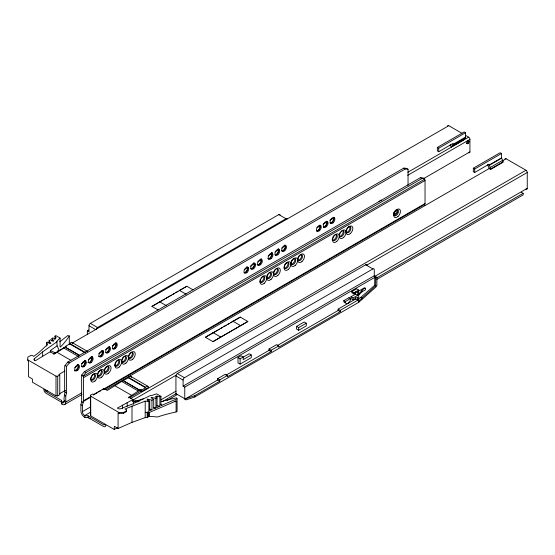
<?xml version="1.0" encoding="UTF-8"?>
<svg xmlns="http://www.w3.org/2000/svg" width="555" height="555" viewBox="0 0 555 555"><rect width="100%" height="100%" fill="white"/><g stroke="black" fill="none" stroke-linecap="round" stroke-linejoin="round"><path stroke-width="0.83" d="M54.952 339.653L54.952 336.191L55.75 335.567L60.086 338.071L60.086 346.542A1.041 0.423 -71.7 0 0 60.127 346.833A1.075 0.437 -72 0 0 60.328 347.021A1.124 0.458 -72.3 0 0 60.523 346.951L60.634 346.854A123.945 71.56 0 0 0 69.292 335.928L67.731 335.602L59.725 341.818M161.824 405.282A1.075 0.701 -52.2 0 1 160.957 404.782L160.971 396.319L159.889 396.776L157.058 396.069L155.199 396.874L156.982 398.025L155.934 398.476L155.934 407.994L153.714 408.952L153.714 399.433L151.973 400.176L151.973 409.694L149.753 410.651L149.753 401.133L148.879 401.508L145.23 401.14L145.188 417.603L147.443 417.228L147.443 412.06M129.53 397.63L140.852 391.095L140.894 389.707L141.574 390.103L145.597 387.772L145.597 387.251L128.337 377.282L128.337 377.809L145.597 387.772M140.852 391.095L141.532 391.483L141.574 390.103M450.556 144.633A2.456 1.422 60 0 0 450.16 145.681L451.52 146.902L452.672 145.348L465.139 138.153A2.456 1.422 60 0 0 465.534 137.106L465.534 132.742L464.174 131.958L437.354 147.443L437.354 150.932L438.714 151.723L453.067 143.433L453.067 144.307A2.456 1.422 60 0 1 452.672 145.348M451.52 146.902L463.987 139.7L465.139 138.153M145.23 417.61L132 422.369L118.09 428.467L118.09 412.871L118.93 413.357L123.46 413.357L126.484 411.609L126.602 409.937L124.965 408.986L145.23 401.14M126.484 411.609L126.602 409.937M147.443 417.228L148.83 416.403A3.177 1.034 20.5 0 1 149.205 416.403A146.617 47.716 20.5 0 1 157.516 416.985A121.94 70.402 0 0 1 176.101 411.956L177.08 411.539L177.08 398.733L176.518 397.831A123.945 71.56 0 0 0 161.248 401.688M81.543 392.954L65.781 402.049A5.342 3.087 60 0 1 62.007 404.234L61.64 400.53L46.141 391.58A1.068 0.617 60 0 1 45.385 390.276L43.873 389.402A3.205 1.852 60 0 0 46.141 393.329L62.007 402.486A3.205 1.852 60 0 0 64.276 401.182C63.221 397.311 65.712 393.509 64.651 389.797L64.651 366.765L65.025 365.509L67.793 362.068L403.769 168.096L406.531 168.345L408.043 169.219L408.043 185.46M65.781 402.049L65.781 396.006L66.538 392.891L66.538 366.383L69.306 362.942L405.275 168.97L408.043 169.219M424.665 178.814L421.897 178.564L85.928 372.537L83.16 375.978L83.541 377.671L83.541 400.703L82.404 405.601L82.404 411.65A3.205 1.852 60 0 0 84.672 415.577L88.065 415.785L103.563 424.735A1.068 0.617 60 0 0 104.319 424.298L105.825 425.172A3.205 1.852 60 0 1 103.563 426.483L88.065 417.533L84.672 417.318A5.342 3.087 60 0 1 80.891 410.776L80.891 404.734L81.647 401.619L81.647 375.104L84.416 371.663L420.385 177.69L423.153 177.94L424.665 178.814L425.04 180.5L425.04 203.532L424.665 205.315M358.024 291.465L364.517 287.719L365.495 288.288L365.495 289.8L361.86 291.902L358.696 295.038L358.696 301.032L375.7 285.853L375.7 277.993L376.9 277.299L376.9 284.923M376.852 285.367A1.922 1.11 -60 0 1 375.867 287.046L358.766 302.295L194.777 396.971L186.487 399.732M57.838 350.822L58.906 349.699L57.103 345.807L56.867 341.131A123.945 71.56 0 0 0 60.086 338.071M277.354 345.557L338.106 310.481L338.106 309.121L340.222 310.342L357.67 300.269L357.67 297.14L353.07 299.797L350.954 298.576L350.954 296.786L353.07 298.007L357.67 295.35L357.67 291.757L353.896 293.935L351.78 292.714L351.78 291.604L356.581 288.829L358.696 290.057C357.226 298.826 362.242 287.774 365.495 288.288M357.947 299.027L360.667 297.459L374.715 285.291L374.715 277.424L375.7 277.993M34.355 360.368L34.355 358.724L42.652 351.884L57.103 341.644M46.759 345.98L46.759 342.546L47.411 342.046L50.415 343.587L50.893 343.212L49.062 340.763L50.352 339.757L53.356 341.297L53.835 340.93L52.003 338.474L52.787 337.87L54.792 338.897L56.173 337.822L54.952 336.191M50.394 352.113L50.394 350.566L57.103 345.807M34.355 358.724A2.137 1.235 0 0 0 34.597 360.306L35.353 360.736L50.144 351.766L54.237 354.132L65.15 347.055L79.573 355.38M117.369 427.78L114.281 429.487L90.68 415.855L90.562 395.188L92.643 393.994L93.573 394.529L104 388.507L107.344 390.436L123.148 380.543L139.867 390.297L140.894 389.707M128.822 398.039L128.822 397.186L139.735 390.116M128.822 397.186L132.916 399.551L132.916 401.723L135.697 401.869L137.175 400.849L135.843 400.287L134.4 401.119L132.152 400.918M158.113 309.981L151.931 306.409L186.841 286.262L193.022 289.828M205.385 337.274L240.294 317.12L247.849 321.484L212.947 341.637L205.385 337.274L219.496 329.129M212.947 341.637L247.849 321.484M87.329 334.166L87.329 330.835L88.994 331.8L88.994 325.736A1.922 1.11 -60 0 1 90.354 323.378L278.783 214.591A1.922 1.11 -60 0 1 280.129 215.139M87.329 330.835L88.835 329.968M84.672 352.598L69.659 343.933L69.659 343.406L71.637 342.269L87.607 351.488M96.431 328.803A1.922 1.11 -60 0 1 97.534 327.519L285.964 218.732A1.922 1.11 -60 0 1 287.171 218.892M69.659 343.933L65.636 346.258L66.309 346.646L65.15 347.055M53.294 354.021L65.303 347.09M72.06 343.191L448.78 125.687L462.024 133.339M151.931 306.409L164.557 299.124M166.042 298.264L171.245 295.267M172.73 294.407L174.214 293.546M175.699 292.693L177.926 291.403M179.411 290.549L186.841 286.262M437.354 147.443L438.714 148.234L465.534 132.742M453.067 144.307L465.534 137.106M451.603 146.236L464.07 139.041M451.52 146.464L463.987 139.263M407.863 172.258L468.649 137.161A1.818 1.048 60 0 1 469.932 139.388L469.932 151.869A1.818 1.048 60 0 1 468.649 152.611M64.803 371.038L58.851 374.479L59.773 375.013L59.773 394.702L57.699 395.902L55.999 395.84L32.398 382.208L32.398 378.989L28.589 376.789L28.589 361.194L27.75 360.715L27.75 357.226L30.775 355.477L32.162 355.408L33.806 356.359L39.148 352.293L47.39 344.655L46.759 342.546M27.75 359.841L55.999 376.151L57.699 376.214L59.773 375.013M74.752 367.542L78.498 365.377M81.502 363.65L85.997 361.048M88.245 359.751L92.747 357.156M98.748 353.688L103.244 351.093M105.492 349.796L109.245 347.631M112.242 345.897L116.744 343.302M244.221 269.702L247.974 267.538M250.222 266.24L254.717 263.639M257.721 261.911L261.467 259.74M268.218 255.848L271.971 253.684M274.968 251.949L278.714 249.785M281.718 248.057L285.464 245.893M316.96 227.703L320.707 225.538M322.961 224.241L327.457 221.646M329.705 220.349L334.207 217.747M407.696 175.318L469.932 139.388M46.141 391.58L47.64 390.72M423.444 178.71L469.932 151.869M83.16 376.352L424.665 179.189M83.541 377.671L425.04 180.5M59.593 393.738L65.552 390.297M62.007 402.486L65.011 400.752M393.786 212.683L397.54 210.518M490.585 169.455L490.585 169.018A2.456 1.422 60 0 0 490.19 167.52L489.038 164.204L474.685 172.487L473.325 171.703L473.325 168.214L500.145 152.729L501.505 153.513L501.519 158.002L502.657 160.326A2.456 1.422 60 0 1 503.052 161.824L503.052 162.261L490.585 169.455L489.226 168.671L488.074 165.785A2.456 1.422 60 0 1 487.692 164.571M64.678 404.498L81.939 394.529M393.433 214.695L397.186 212.53M473.325 168.214L474.685 168.998L501.505 153.513M489.038 165.071L501.505 157.877M489.121 165.397L501.588 158.203M83.541 400.703L91.048 396.367M93.295 395.07L97.049 392.898M98.547 392.031L100.802 390.734M102.3 389.867L425.04 203.532M83.16 401.584L90.666 397.248M104.173 389.45L424.665 204.413M490.19 167.52L502.657 160.326M106.109 389.707L489.586 168.311M502.344 160.95L506.098 158.779L525.967 170.253A1.818 1.048 60 0 1 527.25 172.48L527.25 188.353A1.818 1.048 60 0 1 525.967 189.095M128.337 377.282L130.307 376.144L148.532 386.662L148.553 387.425L141.532 391.483M123.148 380.543L128.337 377.809M490.585 169.018L503.052 161.824M220.987 328.269L222.472 327.408M223.956 326.555L226.183 325.265M227.668 324.411L229.153 323.551M230.637 322.698L240.294 317.12M82.404 411.65L90.659 406.884M84.672 415.577L90.68 412.108M145.597 387.251L147.575 386.113M130.481 398.58L525.967 170.253M132.916 399.551L117.369 408.091L118.125 408.529A2.137 1.235 0 0 0 120.865 408.667L132.707 403.88L150.447 395.535L151.335 395.673A123.945 71.56 0 0 1 156.628 393.814L160.971 396.319M177.288 394.418A1.922 1.11 -60 0 1 175.928 393.634L175.928 375.922A1.922 1.11 -60 0 1 177.288 373.57L365.717 264.777A1.922 1.11 -60 0 1 366.931 264.936M132.374 400.453L175.984 375.277M366.626 265.214L527.25 172.48M90.562 395.188L90.68 396.173L118.93 412.483L123.46 412.483L126.484 410.735M184.461 377.712L372.891 268.925A1.922 1.11 -60 0 1 374.257 269.709L374.257 275.773L183.101 386.127L183.101 380.064A1.922 1.11 -60 0 1 184.461 377.712L177.288 373.57M161.033 399.787L176.046 391.122M374.16 276.744L527.25 188.353M183.101 386.127L184.766 387.092L374.715 277.424M237.998 357.58L241.085 355.804L243.201 357.025L243.201 359.64L251.276 354.978L251.276 357.663L240.114 364.108L237.998 362.887L237.998 357.58L240.114 358.801L243.201 357.025M162.476 401.563L175.977 393.772M376.928 277.75L523.15 193.334L523.15 194.902L376.928 279.318M166.979 400.537L177.475 394.473M351.78 291.604L353.896 292.825L358.696 290.057M242.549 357.573L249.16 353.757L251.276 354.978M296.557 326.396L304.168 321.997L306.284 323.218L306.284 325.903L298.673 330.301L296.557 329.08L296.557 326.396L298.673 327.616L306.284 323.218M343.809 300.685L349.088 297.64L350.6 298.514A3.739 2.158 -60 0 1 347.964 303.294A3.739 2.158 -60 0 1 345.321 301.559L343.809 300.685A3.739 2.158 -60 0 0 344.835 302.718M350.954 296.786L355.554 294.129L357.67 295.35M345.321 301.559L350.6 298.514M186.036 399.822A1.963 1.387 -45 0 1 184.843 399.191L217.671 380.015L217.671 378.67L225.261 374.285L227.377 375.506L227.377 376.852L271.124 351.599L271.124 350.254L278.714 345.869L278.714 347.215L340.222 311.702L340.222 310.342M226.003 375.201L269.008 350.372L269.008 349.033L276.598 344.648L278.714 345.869M338.106 309.121L355.554 299.048L357.67 300.269M217.671 378.67L219.787 379.891L227.377 375.506M184.766 387.092L184.766 398.74A1.922 1.11 -60 0 0 184.787 398.996L194.777 395.673L219.787 381.236L219.787 379.891M151.973 400.176L147.727 399.121L147.082 399.399L149.753 401.133M177.08 398.733L161.824 405.282L160.409 404.463M159.889 396.776L159.889 406.295L156.982 407.543L157.058 396.069M176.101 411.956L176.101 400.96L148.879 412.649L145.188 412.282M137.862 402.056L137.862 400.509L143.71 398.656M155.934 398.476L151.688 397.422L151.043 397.699L153.714 399.433M157.058 405.587L159.889 406.295M153.811 407.467L155.934 407.994M149.85 409.167L151.973 409.694M50.394 350.566L54.945 352.716M465.707 135.462L468.649 137.161M468.309 141.109L469.065 141.546M521.256 192.245L523.15 193.334M403.769 168.096L405.275 168.97M420.385 177.69L421.897 178.564M278.783 214.591L285.964 218.732M365.717 264.777L372.891 268.925M374.257 275.773L376.9 277.299M374.715 285.291L375.7 285.853M360.667 297.459L361.707 298.056M338.106 310.481L340.222 311.702M179.286 290.265L186.154 294.226M232.739 321.123L240.294 325.487M269.008 349.033L271.124 350.254M269.008 350.372L271.124 351.599M159.486 301.691L166.354 305.659M212.947 332.556L220.501 336.913M217.671 380.015L219.787 381.236M90.354 323.378L97.534 327.519M88.994 325.736L95.453 329.462M175.928 375.922L183.101 380.064M175.928 393.634L184.766 398.74M69.659 343.406L85.428 352.508M65.289 347.243L79.712 355.568M123.279 380.723L139.867 390.297M63.645 347.929L78.789 356.671M121.642 381.41L138.23 390.984M57.2 352.418L70.901 360.327M115.197 385.898L131.785 395.479M67.793 362.068L69.306 362.942M84.416 371.663L85.928 372.537M134.4 401.119L135.697 401.869M65.025 365.509L66.538 366.383M81.647 375.104L83.16 375.978M65.025 392.017L66.538 392.891M81.647 401.619L83.16 402.486M64.276 395.132L65.781 396.006M80.891 404.734L82.404 405.601M118.09 428.467L114.281 426.268L114.281 429.487M137.862 400.509L139.104 401.383M131.271 376.699L131.292 377.462M72.594 342.824L72.622 343.587M474.685 168.998L474.685 172.487M438.714 148.234L438.714 151.723M361.86 290.383L361.86 291.902M361.86 297.841L361.86 299.173M358.766 293.477L358.766 294.996M358.766 300.997L358.766 302.295M355.554 291.972L355.554 294.129M355.554 297.48L355.554 299.048M353.896 292.825L353.896 293.935M353.07 298.007L353.07 299.797M298.673 327.616L298.673 330.301M240.114 358.801L240.114 364.108M194.777 395.673L194.777 396.971M149.205 412.303L149.205 416.403M148.879 401.508L148.83 416.403M148.06 411.956L148.06 416.861M147.727 399.121L147.727 400.849M147.214 412.164L147.214 417.228M133.457 401.771L133.457 404.345M132 405.899L132 422.369M127.192 402.861L127.192 406.281M123.46 412.483L123.46 413.357M122.495 405.136L122.495 408.556M118.93 412.483L118.93 413.357M90.68 396.173L90.68 415.855M88.065 415.785L88.065 417.533M84.984 415.757L84.984 417.499M69.292 335.928L69.292 344.461M61.64 400.53L61.688 404.054M57.699 376.214L57.699 395.902M55.999 376.151L55.999 395.84M52.003 338.474L52.003 341.068M49.062 340.763L49.062 343.358M42.652 351.884L42.652 356.22M504.953 158.931A1.818 1.048 60 0 1 506.098 158.779M349.088 297.64A3.739 2.158 -60 0 1 349.081 298.139M345.599 302.752A3.739 2.158 -60 0 1 345.203 302.78M260.975 278.062A3.365 1.942 -60 0 1 264.492 277.007A3.365 1.942 -60 0 1 263.112 281.669A3.365 1.942 -60 0 1 260.024 281.267M260.024 280.407A3.365 1.942 -60 0 1 260.253 279.456M268.44 273.365A3.365 1.942 -60 0 1 271.548 274.038A3.365 1.942 -60 0 1 268.682 278.527A3.365 1.942 -60 0 1 267.052 275.53M267.246 275.051A3.365 1.942 -60 0 1 267.489 274.579M267.774 274.135A3.365 1.942 -60 0 1 268.093 273.726M91.735 375.77A3.365 1.942 -60 0 1 95.432 375.152A3.365 1.942 -60 0 1 92.886 380.064A3.365 1.942 -60 0 1 91.013 377.164M91.207 376.685A3.365 1.942 -60 0 1 91.45 376.214M93.913 373.751A3.365 1.942 -60 0 1 94.038 377.407A3.365 1.942 -60 0 1 90.826 379.696M100.309 370.331A3.365 1.942 -60 0 1 102.231 372.648A3.365 1.942 -60 0 1 99.081 376.318A3.365 1.942 -60 0 1 97.812 373.238M98.006 372.759A3.365 1.942 -60 0 1 98.249 372.294M98.533 371.85A3.365 1.942 -60 0 1 98.852 371.441M99.199 371.073A3.365 1.942 -60 0 1 99.935 370.511M100.712 369.824A3.365 1.942 -60 0 1 100.712 373.709A3.365 1.942 -60 0 1 97.347 375.652M106.359 366.834A3.365 1.942 -60 0 1 109.113 367.965A3.365 1.942 -60 0 1 106.359 372.266A3.365 1.942 -60 0 1 104.472 369.796M104.611 369.311A3.365 1.942 -60 0 1 104.812 368.832M105.048 368.367A3.365 1.942 -60 0 1 105.998 367.146M129.509 353.965A3.365 1.942 -60 0 1 133.207 353.341A3.365 1.942 -60 0 1 130.661 358.252A3.365 1.942 -60 0 1 128.788 355.353M128.989 354.874A3.365 1.942 -60 0 1 129.225 354.409M131.93 352.127A3.365 1.942 -60 0 1 131.688 355.824A3.365 1.942 -60 0 1 128.607 357.885M123.03 357.475A3.365 1.942 -60 0 1 126.373 357.149A3.365 1.942 -60 0 1 124.486 361.804A3.365 1.942 -60 0 1 121.732 360.681M121.85 359.758A3.365 1.942 -60 0 1 122.183 358.801M122.426 358.329A3.365 1.942 -60 0 1 122.71 357.885M125.132 356.053A3.365 1.942 -60 0 1 124.889 359.751A3.365 1.942 -60 0 1 121.809 361.811M116.939 360.729A3.365 1.942 -60 0 1 119.693 361.853A3.365 1.942 -60 0 1 116.939 366.161A3.365 1.942 -60 0 1 115.045 363.685M115.19 363.206A3.365 1.942 -60 0 1 115.384 362.727M115.627 362.255A3.365 1.942 -60 0 1 116.578 361.041M118.333 359.98A3.365 1.942 -60 0 1 117.951 363.907A3.365 1.942 -60 0 1 114.719 365.62M275.599 269.126A3.365 1.942 -60 0 1 278.353 270.25A3.365 1.942 -60 0 1 275.599 274.558A3.365 1.942 -60 0 1 273.712 272.082M273.851 271.603A3.365 1.942 -60 0 1 274.288 270.653M274.892 269.799A3.365 1.942 -60 0 1 275.238 269.439M276.994 268.377A3.365 1.942 -60 0 1 276.612 272.304A3.365 1.942 -60 0 1 273.386 274.017M270.195 272.304A3.365 1.942 -60 0 1 269.813 276.224A3.365 1.942 -60 0 1 266.587 277.944M263.153 276.043A3.365 1.942 -60 0 1 263.278 279.692A3.365 1.942 -60 0 1 260.066 281.989M298.75 256.25A3.365 1.942 -60 0 1 302.503 255.883A3.365 1.942 -60 0 1 299.416 260.704A3.365 1.942 -60 0 1 298.465 256.694M292.27 259.768A3.365 1.942 -60 0 1 295.614 259.435A3.365 1.942 -60 0 1 293.727 264.09A3.365 1.942 -60 0 1 290.973 262.966M291.091 262.05A3.365 1.942 -60 0 1 291.424 261.093M291.666 260.621A3.365 1.942 -60 0 1 291.951 260.177M294.372 258.346A3.365 1.942 -60 0 1 294.129 262.043A3.365 1.942 -60 0 1 291.049 264.104M290.764 263.986A3.365 1.942 -60 0 1 290.522 263.798M301.171 254.419A3.365 1.942 -60 0 1 300.928 258.117A3.365 1.942 -60 0 1 297.848 260.177M286.179 263.021A3.365 1.942 -60 0 1 288.933 264.145A3.365 1.942 -60 0 1 286.179 268.447A3.365 1.942 -60 0 1 284.285 265.977M284.431 265.498A3.365 1.942 -60 0 1 284.625 265.012M284.868 264.548A3.365 1.942 -60 0 1 285.152 264.104M285.471 263.694A3.365 1.942 -60 0 1 285.818 263.334M287.573 262.272A3.365 1.942 -60 0 1 287.192 266.192A3.365 1.942 -60 0 1 283.959 267.912M347.77 227.564A3.365 1.942 -60 0 1 350.885 228.237A3.365 1.942 -60 0 1 348.013 232.725A3.365 1.942 -60 0 1 346.382 229.728M346.577 229.25A3.365 1.942 -60 0 1 347.423 227.925M348.679 226.156A3.365 1.942 -60 0 1 349.525 229.728A3.365 1.942 -60 0 1 345.918 232.143M341.707 230.929A3.365 1.942 -60 0 1 344.086 232.302A3.365 1.942 -60 0 1 341.707 236.423A3.365 1.942 -60 0 1 339.327 235.049M339.355 234.605A3.365 1.942 -60 0 1 339.778 233.176M340.021 232.705A3.365 1.942 -60 0 1 340.305 232.261M340.971 231.49A3.365 1.942 -60 0 1 341.332 231.178M342.921 230.679A3.365 1.942 -60 0 1 342.345 234.349A3.365 1.942 -60 0 1 339.403 236.187M333.826 235.778A3.365 1.942 -60 0 1 337.204 235.563A3.365 1.942 -60 0 1 335.033 240.273A3.365 1.942 -60 0 1 332.556 238.532M332.785 237.582A3.365 1.942 -60 0 1 333.506 236.187M336.122 234.605A3.365 1.942 -60 0 1 335.546 238.275A3.365 1.942 -60 0 1 332.598 240.107M332.313 239.996A3.365 1.942 -60 0 1 332.07 239.809M395.021 210.914A3.365 1.942 -60 0 1 398.323 210.47A3.365 1.942 -60 0 1 396.721 215.035A3.365 1.942 -60 0 1 393.752 214.528M393.752 213.668A3.365 1.942 -60 0 1 394.182 212.232M394.425 211.767A3.365 1.942 -60 0 1 394.702 211.323M397.123 209.492A3.365 1.942 -60 0 1 396.881 213.189A3.365 1.942 -60 0 1 393.8 215.25M107.753 366.085A3.365 1.942 -60 0 1 107.372 370.012A3.365 1.942 -60 0 1 104.146 371.725M90.305 418.498A2.137 1.235 0 0 1 88.606 417.658M88.529 417.471A2.137 1.235 0 0 1 88.529 417.083M174.478 401.32A121.94 70.402 0 0 1 176.101 400.96M246.85 266.677A3.365 1.942 -60 0 1 247.377 270.209A3.365 1.942 -60 0 1 244.054 272.741M253.649 262.751A3.365 1.942 -60 0 1 254.058 266.518A3.365 1.942 -60 0 1 250.569 268.696M254.627 263.271A4.752 2.747 -60 0 1 251.797 268.745M248.272 268.703A4.752 2.747 -60 0 1 247.946 267.739M247.787 267.829A4.752 2.747 -60 0 1 244.991 272.671M77.291 364.344A3.365 1.942 -60 0 1 78.137 367.923A3.365 1.942 -60 0 1 74.53 370.331M84.409 360.459A3.365 1.942 -60 0 1 84.818 364.233A3.365 1.942 -60 0 1 81.328 366.404M91.207 356.532A3.365 1.942 -60 0 1 91.492 360.535A3.365 1.942 -60 0 1 87.884 362.29M115.669 342.692A3.365 1.942 -60 0 1 115.669 346.577A3.365 1.942 -60 0 1 112.304 348.519M78.546 365.537A4.752 2.747 -60 0 1 74.703 370.99M108.87 346.618A3.365 1.942 -60 0 1 108.995 350.274A3.365 1.942 -60 0 1 105.79 352.564M101.787 350.427A3.365 1.942 -60 0 1 102.071 354.43A3.365 1.942 -60 0 1 98.464 356.185M260.732 258.942A3.365 1.942 -60 0 1 260.593 263.056A3.365 1.942 -60 0 1 257.125 264.582M109.522 346.438A4.752 2.747 -60 0 1 106.206 352.848M103.008 352.009A4.752 2.747 -60 0 1 102.883 350.274M261.391 258.762A4.752 2.747 -60 0 1 258.068 265.172M255.071 264.784A4.752 2.747 -60 0 1 254.703 263.23M284.909 244.984A3.365 1.942 -60 0 1 284.909 248.869A3.365 1.942 -60 0 1 281.545 250.811M278.111 248.911A3.365 1.942 -60 0 1 278.235 252.56A3.365 1.942 -60 0 1 275.03 254.856M271.312 252.837A3.365 1.942 -60 0 1 271.173 256.944A3.365 1.942 -60 0 1 267.704 258.477M278.763 248.73A4.752 2.747 -60 0 1 275.447 255.14M272.248 254.301A4.752 2.747 -60 0 1 272.123 252.567M333.506 217.255A3.365 1.942 -60 0 1 333.125 221.174A3.365 1.942 -60 0 1 329.899 222.895M326.708 221.181A3.365 1.942 -60 0 1 326.465 224.879A3.365 1.942 -60 0 1 323.385 226.94M319.909 225.108A3.365 1.942 -60 0 1 319.666 228.806A3.365 1.942 -60 0 1 316.586 230.859M327.159 221.396A4.752 2.747 -60 0 1 323.801 227.224M320.478 225.864A4.752 2.747 -60 0 1 320.436 225.281M379.01 201.666A3.365 1.942 -60 0 1 381.771 200.577M380.862 200.05A3.365 1.942 -60 0 1 381.105 200.244M92.151 356.476A4.752 2.747 -60 0 1 89.355 362.526M85.831 362.491A4.752 2.747 -60 0 1 85.463 360.937M85.387 360.986A4.752 2.747 -60 0 1 82.556 366.453M320.36 225.323A4.752 2.747 -60 0 1 317.002 231.144M333.964 217.47A4.752 2.747 -60 0 1 330.6 223.297M271.964 252.657A4.752 2.747 -60 0 1 268.648 259.067M285.61 245.386A4.752 2.747 -60 0 1 282.245 251.214M102.724 350.365A4.752 2.747 -60 0 1 99.928 356.421M116.37 343.101A4.752 2.747 -60 0 1 113.005 348.922M96.237 329.351A1.922 1.11 -60 0 1 96.32 329.08M447.51 126.207A1.818 1.048 60 0 1 448.78 125.687M468.295 141.338A1.707 0.985 -60 0 1 466.554 143.37M264.229 283.293A4.752 2.747 -60 0 0 265.734 275.925A4.752 2.747 -60 0 0 260.108 280.913A4.752 2.747 -60 0 0 264.229 283.293M271.027 279.366A4.752 2.747 -60 0 0 272.533 271.999A4.752 2.747 -60 0 0 266.906 276.987A4.752 2.747 -60 0 0 271.027 279.366M108.586 373.154A4.752 2.747 -60 0 0 110.091 365.787A4.752 2.747 -60 0 0 104.472 370.775A4.752 2.747 -60 0 0 108.586 373.154M101.787 377.074A4.752 2.747 -60 0 0 103.292 369.713A4.752 2.747 -60 0 0 97.666 374.701A4.752 2.747 -60 0 0 101.787 377.074M94.988 381.001A4.752 2.747 -60 0 0 96.494 373.64A4.752 2.747 -60 0 0 90.867 378.628A4.752 2.747 -60 0 0 94.988 381.001M132.763 359.189A4.752 2.747 -60 0 0 134.268 351.828A4.752 2.747 -60 0 0 128.642 356.816A4.752 2.747 -60 0 0 132.763 359.189M125.964 363.116A4.752 2.747 -60 0 0 127.47 355.755A4.752 2.747 -60 0 0 121.843 360.743A4.752 2.747 -60 0 0 125.964 363.116M119.165 367.042A4.752 2.747 -60 0 0 120.671 359.682A4.752 2.747 -60 0 0 115.045 364.67A4.752 2.747 -60 0 0 119.165 367.042M277.826 275.44A4.752 2.747 -60 0 0 279.332 268.079A4.752 2.747 -60 0 0 273.705 273.067A4.752 2.747 -60 0 0 277.826 275.44M295.204 265.408A4.752 2.747 -60 0 0 296.71 258.04A4.752 2.747 -60 0 0 291.084 263.028A4.752 2.747 -60 0 0 295.204 265.408M302.003 261.481A4.752 2.747 -60 0 0 303.509 254.121A4.752 2.747 -60 0 0 297.882 259.102A4.752 2.747 -60 0 0 302.003 261.481M288.406 269.335A4.752 2.747 -60 0 0 289.911 261.967A4.752 2.747 -60 0 0 284.285 266.955A4.752 2.747 -60 0 0 288.406 269.335M350.358 233.565A4.752 2.747 -60 0 0 351.863 226.197A4.752 2.747 -60 0 0 346.237 231.185A4.752 2.747 -60 0 0 350.358 233.565M343.559 237.491A4.752 2.747 -60 0 0 345.064 230.124A4.752 2.747 -60 0 0 339.438 235.112A4.752 2.747 -60 0 0 343.559 237.491M336.76 241.418A4.752 2.747 -60 0 0 338.266 234.05A4.752 2.747 -60 0 0 332.639 239.038A4.752 2.747 -60 0 0 336.76 241.418M397.956 216.554A4.752 2.747 -60 0 0 399.461 209.186A4.752 2.747 -60 0 0 393.842 214.175A4.752 2.747 -60 0 0 397.956 216.554M77.735 370.24A3.365 1.942 -60 0 0 78.803 365.023A3.365 1.942 -60 0 0 74.821 368.555A3.365 1.942 -60 0 0 77.735 370.24M84.533 366.314A3.365 1.942 -60 0 0 85.602 361.097A3.365 1.942 -60 0 0 81.62 364.628A3.365 1.942 -60 0 0 84.533 366.314M115.509 348.429A3.365 1.942 -60 0 0 116.578 343.212A3.365 1.942 -60 0 0 112.596 346.743A3.365 1.942 -60 0 0 115.509 348.429M108.711 352.356A3.365 1.942 -60 0 0 109.779 347.139A3.365 1.942 -60 0 0 105.797 350.67A3.365 1.942 -60 0 0 108.711 352.356M101.912 356.282A3.365 1.942 -60 0 0 102.973 351.065A3.365 1.942 -60 0 0 98.998 354.596A3.365 1.942 -60 0 0 101.912 356.282M260.572 264.679A3.365 1.942 -60 0 0 261.641 259.462A3.365 1.942 -60 0 0 257.659 262.994A3.365 1.942 -60 0 0 260.572 264.679M253.774 268.606A3.365 1.942 -60 0 0 254.842 263.389A3.365 1.942 -60 0 0 250.86 266.92A3.365 1.942 -60 0 0 253.774 268.606M246.975 272.533A3.365 1.942 -60 0 0 248.036 267.316A3.365 1.942 -60 0 0 244.061 270.847A3.365 1.942 -60 0 0 246.975 272.533M277.951 254.648A3.365 1.942 -60 0 0 279.019 249.431A3.365 1.942 -60 0 0 275.037 252.962A3.365 1.942 -60 0 0 277.951 254.648M284.75 250.721A3.365 1.942 -60 0 0 285.818 245.504A3.365 1.942 -60 0 0 281.836 249.035A3.365 1.942 -60 0 0 284.75 250.721M271.152 258.568A3.365 1.942 -60 0 0 272.214 253.357A3.365 1.942 -60 0 0 268.238 256.889A3.365 1.942 -60 0 0 271.152 258.568M333.104 222.805A3.365 1.942 -60 0 0 334.172 217.588A3.365 1.942 -60 0 0 330.19 221.119A3.365 1.942 -60 0 0 333.104 222.805M326.305 226.731A3.365 1.942 -60 0 0 327.374 221.514A3.365 1.942 -60 0 0 323.392 225.046A3.365 1.942 -60 0 0 326.305 226.731M319.507 230.651A3.365 1.942 -60 0 0 320.568 225.441A3.365 1.942 -60 0 0 316.593 228.972A3.365 1.942 -60 0 0 319.507 230.651M91.332 362.387A3.365 1.942 -60 0 0 92.401 357.177A3.365 1.942 -60 0 0 88.418 360.701A3.365 1.942 -60 0 0 91.332 362.387M468.17 143.412A1.707 0.985 -60 0 0 468.711 140.762A1.707 0.985 -60 0 0 466.693 142.559A1.707 0.985 -60 0 0 468.17 143.412"/></g></svg>
